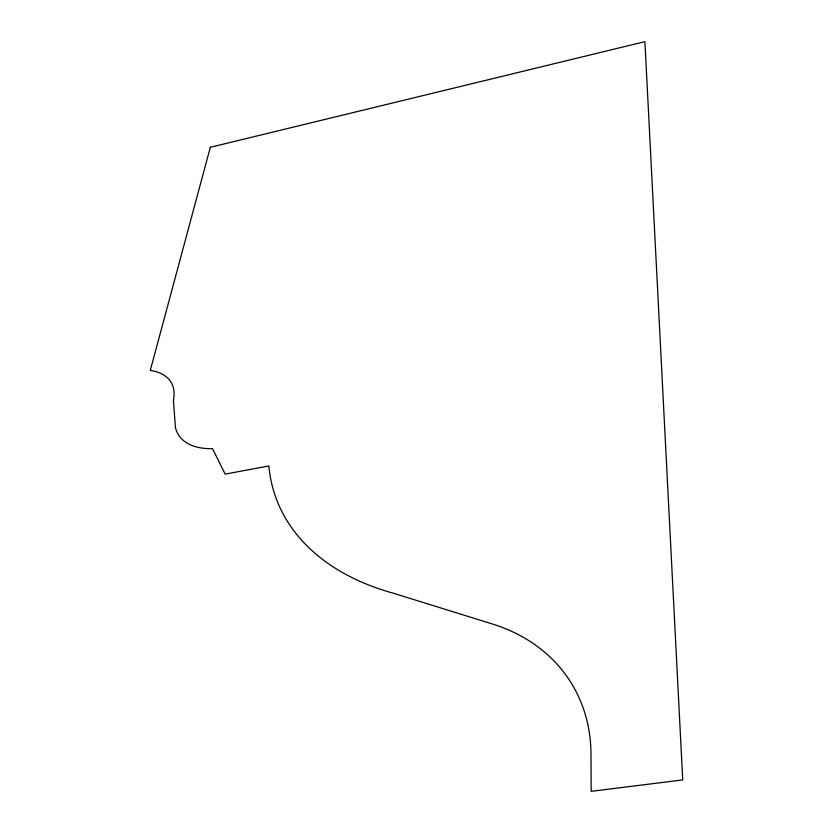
<?xml version="1.0" encoding="UTF-8"?>
<svg xmlns="http://www.w3.org/2000/svg" width="833" height="833" viewBox="0 0 833 833"><rect width="100%" height="100%" fill="white"/><g stroke="black" fill="none" stroke-linecap="round" stroke-linejoin="round"><path stroke-width="1.25" d="M210.322 147.295L150.273 370.466A61.746 35.33 -29.8 0 1 173.399 400.121L175.419 427.329A64.183 38.297 -27.7 0 0 212.509 448.591L225.149 474.123L268.851 465.959A298.495 192.902 -20 0 0 393.655 593.294L491.907 623.855A212.571 164.84 -32.5 0 1 590.972 752.272L591.18 791.35L682.727 779.917L644.909 41.65L210.322 147.295"/></g></svg>
